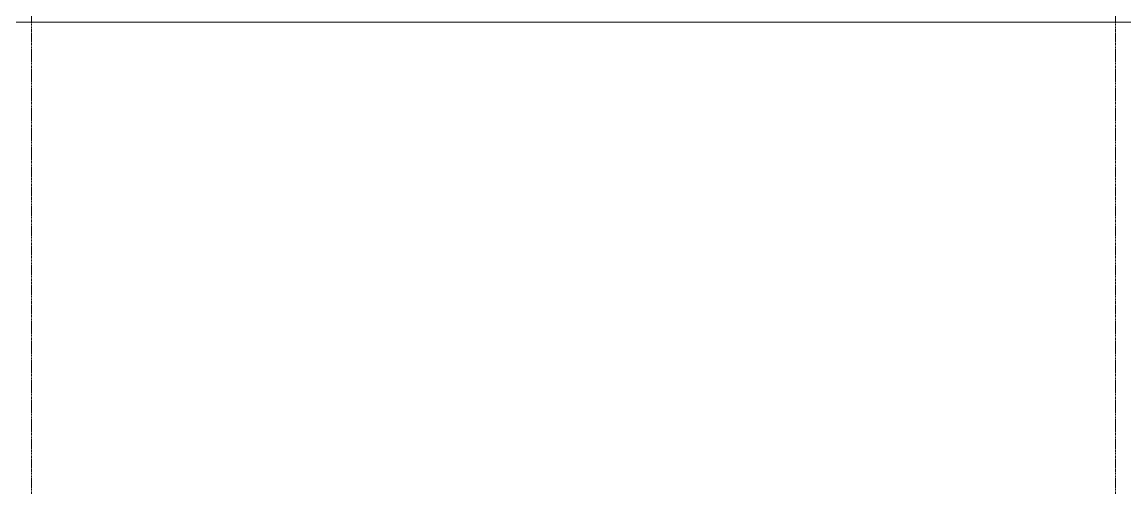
# Model space of a CAD drawing. Header units: inches. Extents: x -54880 to -186, y -132 to 853.
# Drawn here: x -23956.9 to -23662.4, y -132 to -6 of the extents above; entities that cross this region are included whole.
import ezdxf

# ---------------------------------------------------------------- set-up
doc = ezdxf.new("R2010")
doc.units = ezdxf.units.IN
doc.header["$MEASUREMENT"] = 0
doc.linetypes.add('Grid Line 1_2_', pattern=[0.875, 0.5, -0.125, 0.125, -0.125])
doc.layers.add('C-TOPO', color=7, linetype='Continuous', lineweight=9)
doc.layers.add('S-GRID', color=1, linetype='Continuous', lineweight=9)

msp = doc.modelspace()

# ---------------------------------------------------------------- linework, layer by layer
at = {"layer": 'C-TOPO'}
for p in [(-26284.3916, -6.00628), (-22561.81494, -6.00628)]:
    msp.add_line(p, (-23897.6001, -6.00628), dxfattribs=at)
at = {"layer": 'S-GRID', "linetype": 'Grid Line 1_2_'}
for p, q in [((-23954.39023, -132), (-23954.39023, 573.76478)), ((-23954.39023, -132), (-23954.39023, 573.76478)), ((-23664.89023, -132), (-23664.89023, 573.76478)), ((-23664.89023, -132), (-23664.89023, 573.76478))]:
    msp.add_line(p, q, dxfattribs=at)

doc.saveas('drawing.dxf')
